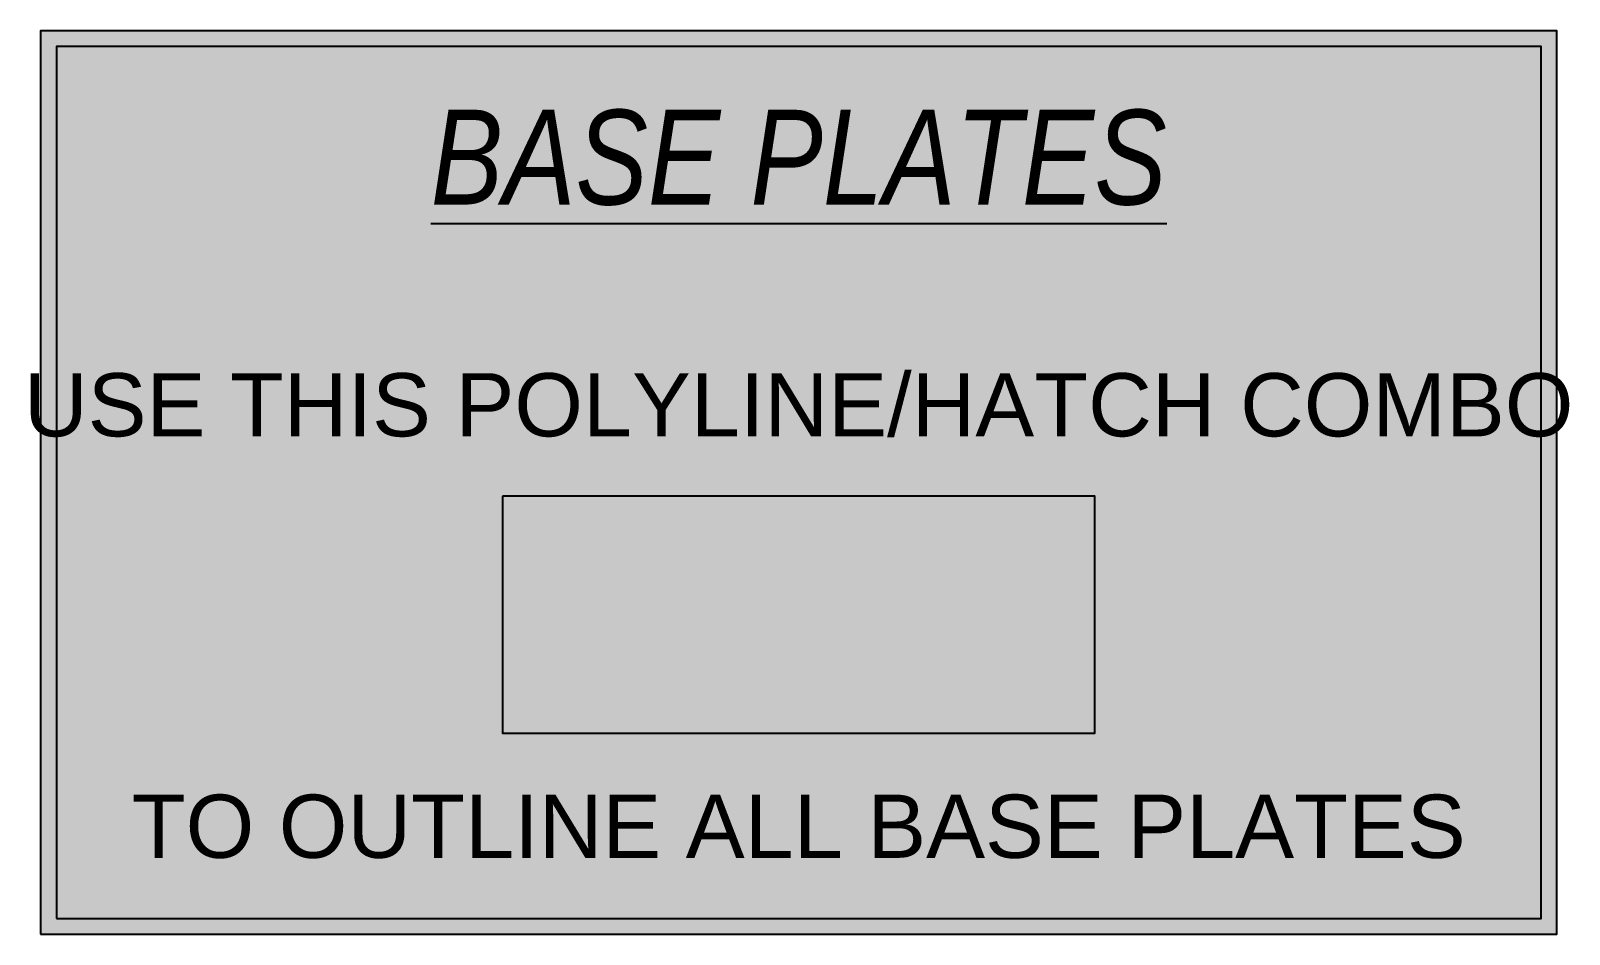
# Model space of a CAD drawing. Header units: inches. Extents: x 20.61 to 23.04, y 13.46 to 14.89.
import ezdxf

# ---------------------------------------------------------------- set-up
doc = ezdxf.new("R2010")
doc.units = ezdxf.units.IN
doc.header["$MEASUREMENT"] = 0
doc.layers.add('MD_Notes (no plot)', color=7, linetype='Continuous', plot=False)
doc.styles.add('ANNO', font='swissli.ttf')

msp = doc.modelspace()

# ---------------------------------------------------------------- hatches: boundary and pattern name
at = {"true_color": 0x4c0000, "transparency": 33554687}
h = msp.add_hatch(color=18, dxfattribs=at)
h.dxf.hatch_style = 1
h.paths.add_polyline_path([(20.625, 13.4615), (23.025, 13.4615), (23.025, 14.8909), (20.625, 14.8909)])
at = {"layer": 'MD_Notes (no plot)', "transparency": 33554559}
h = msp.add_hatch(color=7, dxfattribs=at)
h.dxf.hatch_style = 1
h.paths.add_polyline_path([(21.3562, 14.1544), (21.3562, 13.7794), (22.2937, 13.7794), (22.2937, 14.1544)])

# ---------------------------------------------------------------- linework, layer by layer
at = {"layer": 'MD_Notes (no plot)', "color": 2}
for points in [[(20.625, 13.4615), (23.025, 13.4615), (23.025, 14.8909), (20.625, 14.8909)], [(20.65, 13.4865), (23, 13.4865), (23, 14.8659), (20.65, 14.8659)]]:
    msp.add_lwpolyline(points, close=True, dxfattribs=at)
at = {"layer": 'MD_Notes (no plot)', "color": 5}
msp.add_lwpolyline([(21.3562, 14.1544), (21.3562, 13.7794), (22.2937, 13.7794), (22.2937, 14.1544)], close=True, dxfattribs=at)

# ---------------------------------------------------------------- texts
at = {"layer": 'MD_Notes (no plot)', "color": 2, "true_color": 0xffff00, "insert": (21.825, 14.7659), "char_height": 0.1, "width": 2.4, "attachment_point": 2, "style": 'ANNO'}
msp.add_mtext('{\\fSwis721 BlkCn BT|b0|i1|c0|p34;\\H1.5x;\\LBASE PLATES\\P}\\PUSE THIS POLYLINE/HATCH COMBO \\P\\P\\P \\PTO OUTLINE ALL BASE PLATES', dxfattribs=at)

doc.saveas('drawing.dxf')
